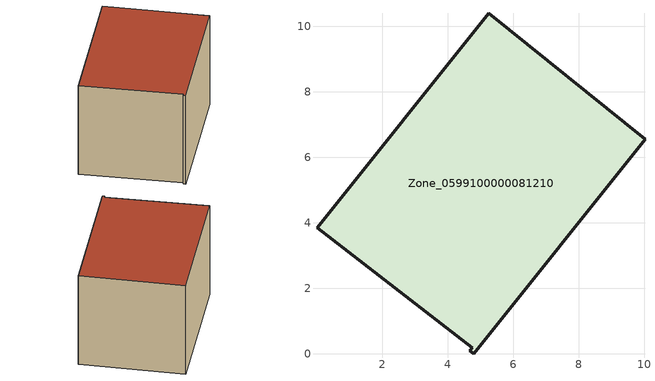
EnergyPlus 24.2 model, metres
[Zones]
Zone_0599100000081210
 floor ground (C_G): 0.02,3.85 5.25,10.39 10.02,6.55 4.79,0 4.67,0.1 4.74,0.19 z0.5
 wall outside (C_F): 4.74,0.19 4.67,0.1 4.79,0 10.02,6.55 5.25,10.39 0.02,3.85 4.74,0.19 z0.5:6.42
 roof outside (C_R): 5.25,10.39 0.02,3.85 4.74,0.19 4.67,0.1 4.79,0 10.02,6.55 z6.42
[BUILDING]
Pand.0599100000081210: North Axis=0; Terrain=City; Loads Convergence Tolerance Value=0.04; Temperature Convergence Tolerance Value=0.4; Solar Distribution=FullExterior; Maximum Number of Warmup Days=25; Minimum Number of Warmup Days=1
[Site:Location]
Rotterdam.The.Hague.AP_ZH_NLD Design_Conditions: Latitude=51.96; Longitude=4.45; Time Zone=1; Elevation=-4.5
[SITE:GROUNDTEMPERATURE:BUILDINGSURFACE]
18, 18, 18, 18, 18, 18, 18, 18, 18, 18, 18, 18
[MATERIAL] Thermal Absorptance=0.9; Solar Absorptance=0.7; Visible Absorptance=0.7
Name | Roughness | Thickness | Conductivity | Density | Specific Heat
G.TI.1946-1964 | MediumSmooth | 0.15 | 1 | 540 | 1210
F.TI.1946-1964 | Rough | 0.3 | 0.857143 | 1920 | 840
R.TI.1946-1964 | MediumRough | 0.2 | 0.277778 | 1500 | 1000
[CONSTRUCTION]
C_G: G.TI.1946-1964
C_F: F.TI.1946-1964
C_R: R.TI.1946-1964
[ZONE]
Zone_0599100000081210: Type=1; Multiplier=1; Ceiling Height=Autocalculate; Volume=Autocalculate; Floor Area=autocalculate; Part of Total Floor Area=Yes
[ZONEINFILTRATION:DESIGNFLOWRATE]
Infil_Zone_0599100000081210: Zone or ZoneList or Space or SpaceList=Zone_0599100000081210; Schedule=AlwaysOn; Design Flow Rate Calculation Method=Flow/Area; Flow Rate per Floor Area=0.003; Constant Term Coefficient=1; Temperature Term Coefficient=0; Velocity Term Coefficient=0; Velocity Squared Term Coefficient=0
[HVACTEMPLATE:ZONE:IDEALLOADSAIRSYSTEM]
Zone_0599100000081210: Maximum Heating Supply Air Temperature=50; Minimum Cooling Supply Air Temperature=13; Maximum Heating Supply Air Humidity Ratio=0.0156; Minimum Cooling Supply Air Humidity Ratio=0.0077; Heating Limit=NoLimit; Cooling Limit=NoLimit; Dehumidification Control Type=ConstantSensibleHeatRatio; Cooling Sensible Heat Ratio=0.7; Dehumidification Setpoint=60; Humidification Control Type=None; Humidification Setpoint=30; Outdoor Air Method=None; Outdoor Air Flow Rate per Person=0.00944; Outdoor Air Flow Rate per Zone Floor Area=0; Outdoor Air Flow Rate per Zone=0; Demand Controlled Ventilation Type=None; Outdoor Air Economizer Type=NoEconomizer; Heat Recovery Type=None; Sensible Heat Recovery Effectiveness=0.7; Latent Heat Recovery Effectiveness=0.65
[ZONECONTROL:THERMOSTAT]
ThermostatControl_Zone_0599100000081210: Zone or ZoneList=Zone_0599100000081210; Control Type Schedule=DualSetpointControlType; Control 1=Thermostat_Zone_0599100000081210; Temperature Difference Between Cutout And Setpoint=0
[THERMOSTATSETPOINT:DUALSETPOINT]
Thermostat_Zone_0599100000081210: Heating Setpoint Temperature Schedule=HeatingSetpoint_Zone_0599100000081210; Cooling Setpoint Temperature Schedule=CoolingSetpoint_Zone_0599100000081210
[SCHEDULE:COMPACT]
HeatingSetpoint_Zone_0599100000081210: Through: 12/31, For: AllDays, Until: 24:00, 21
CoolingSetpoint_Zone_0599100000081210: Through: 12/31, For: AllDays, Until: 24:00, 24
DualSetpointControlType: Through: 12/31, For: AllDays, Until: 24:00, 4
AlwaysOn: Through: 12/31, For: AllDays, Until: 24:00, 1
